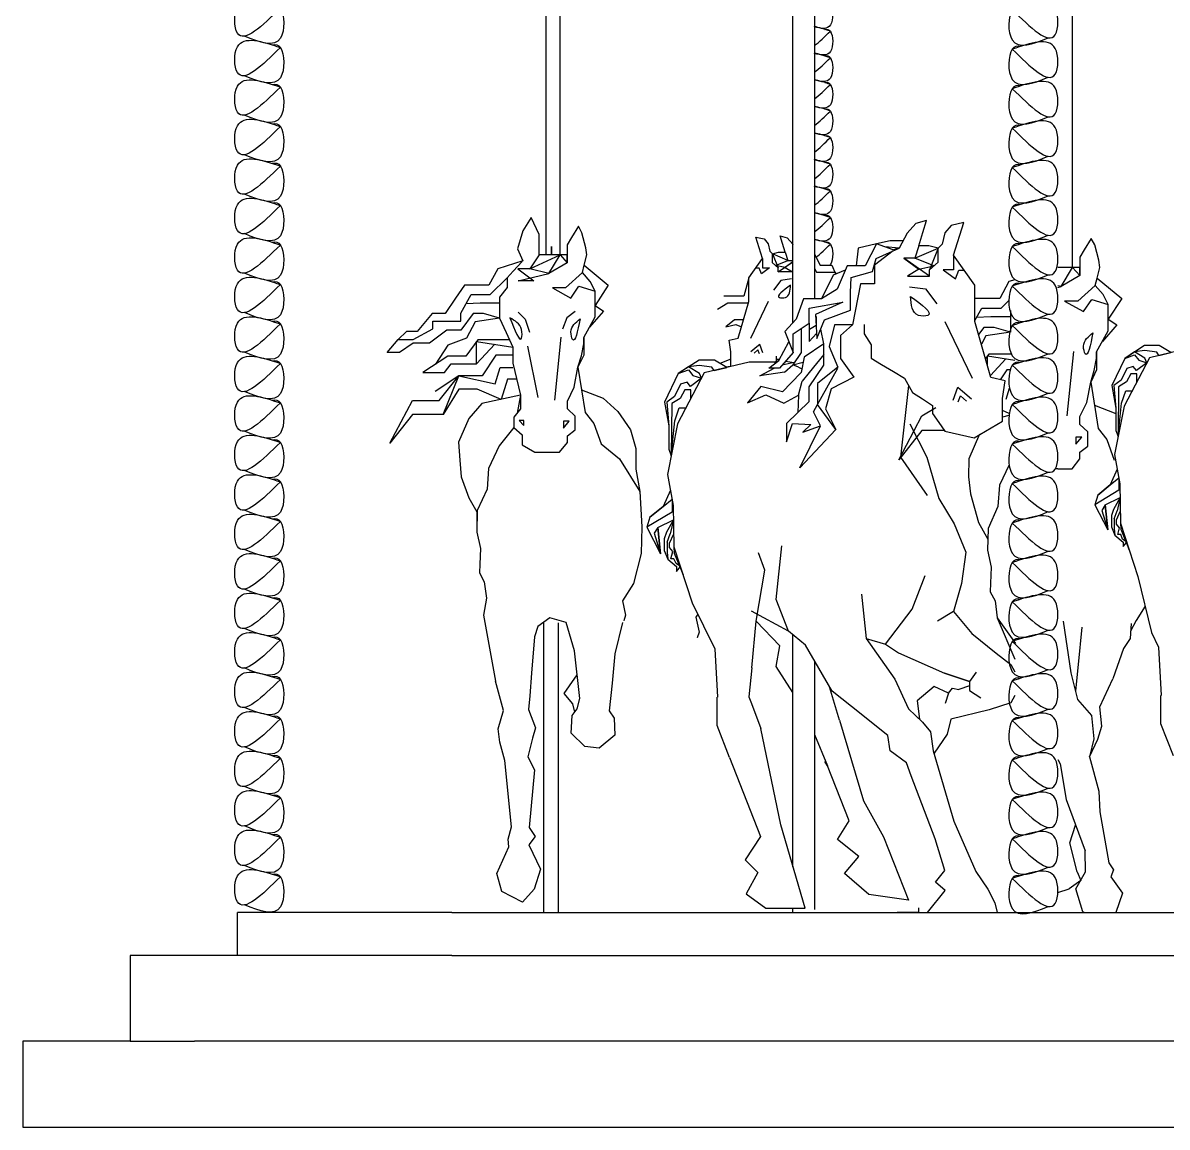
# Model space of a CAD drawing. Header units: centimetres. Extents: x -76 to 1832, y -219 to 581.
# Drawn here: x -75.5 to 191.2, y -27.5 to 229.8 of the extents above; entities that cross this region are included whole.
import ezdxf

# ---------------------------------------------------------------- set-up
doc = ezdxf.new("R2010")
doc.units = ezdxf.units.CM
doc.header["$MEASUREMENT"] = 0
doc.layers.add('Cai', color=7, linetype='Continuous')
doc.layers.add('Stuctura carusel', color=7, linetype='Continuous')
doc.layers.get('0').off()

# ---------------------------------------------------------------- blocks, each defined once
blk = doc.blocks.new('cal fata')
for p, q in [((16.77888263904075, 4.006903561277756), (16.77888263904075, 3.979962392325409)), ((16.59998597682926, 3.659477569889401), (16.55630201987502, 3.593376027932663)), ((16.65434103149909, 3.659477569889401), (16.59998597682926, 3.659477569889401)), ((16.48207509957833, 3.593376027932663), (16.40562817491598, 3.54318936623178)), ((16.41873336200009, 3.514819616562717), (16.48207509957833, 3.593376027932663)), ((16.55630201987502, 3.593376027932663), (16.48207509957833, 3.593376027932663)), ((16.48207509957833, 3.593376027932663), (16.59780177898262, 3.567180205441679)), ((16.59780177898262, 3.567180205441679), (16.61453501876538, 3.619780450184464)), ((16.61453501876538, 3.619780450184464), (16.6543410314991, 3.619780450184464)), ((16.33358545246593, 3.514819616562717), (16.41873336200009, 3.514819616562717))]:
    blk.add_line(p, q)
for points in [[(16.829434170395, 3.400797136094648), (16.85446292933585, 3.420036391617942), (16.85446292933585, 3.441201125497419), (16.85446292933585, 3.441201125497419), (16.85446292933585, 3.464291337733078), (16.829434170395, 3.487381549970901), (16.829434170395, 3.512397240564904), (16.8505958249479, 3.556652186682203), (16.86316391420335, 3.621113009511601), (16.8741028067025, 3.656707185032467), (16.88142524046852, 3.695193460102646), (16.88142524046852, 3.715395454804033), (16.91798369952652, 3.781777873978897), (16.91798369952652, 3.818330906667143), (16.91798369952652, 3.864511331140624), (16.90183495806128, 3.8953034568075), (16.87755813608488, 3.924170104116031), (16.87755813608488, 3.924170104116031), (16.88333193777214, 3.947260316351689), (16.89150925225507, 3.979962392325409), (16.88813896336348, 4.003052604561068), (16.87562458389307, 4.051158507392892), (16.86487902680244, 4.071811737802649), (16.84289742269966, 4.035770208586288), (16.82883379422095, 4.012711169112489), (16.82883379422095, 3.979962392325409), (16.82883379422095, 3.954946701731405), (16.82883379422095, 3.979962392325409), (16.78320795037359, 3.979962392325409), (16.73891528254399, 3.979962392325409), (16.73891528254399, 4.006903561277756), (16.73891528254399, 4.045382072322184), (16.71388652360314, 4.099264410224718), (16.68692421246616, 4.056934942465765), (16.68692421246616, 4.056934942465765), (16.66988030795171, 3.99920164784654), (16.68692421246616, 3.960818921979401)], [(16.77888264952227, 3.979962392325409), (16.77888263904075, 4.006903561277756)], [(16.7788826366095, 3.979962392325409), (16.77888263904075, 4.006903561277756)], [(16.68692421246616, 3.960818921979401), (16.60653857037347, 3.935955895027843), (16.5781439983543, 3.88357977809954), (16.499512875841, 3.88357977809954), (16.47115411034085, 3.842119881209657), (16.43764907539146, 3.793136250582767), (16.39689138352514, 3.793136250582767), (16.34887483739666, 3.735209248224312), (16.3139276718376, 3.735209248224312), (16.28771729766506, 3.709013425733326), (16.33576965031256, 3.709013425733326), (16.39907558137177, 3.743936013037473), (16.39907558137177, 3.767926852247371), (16.4885918865992, 3.767926852247371), (16.4885918865992, 3.794122674738356), (16.52135485431596, 3.853036101252399), (16.58251239404756, 3.853036101252399), (16.63643397001617, 3.907042439937527)], [(16.68502646679769, 3.958797658445931), (16.65613060346889, 3.928021060830557), (16.63643397001617, 3.907042439937527), (16.63643397001617, 3.876064201284205), (16.61183793563929, 3.84527207561733), (16.61183793563929, 3.806793564572903), (16.61183793563929, 3.777926917264371), (16.63303539671985, 3.731746492790891), (16.65434103149909, 3.685330402956241), (16.65434103149909, 3.63362473682256), (16.67922581021792, 3.531636496088198), (16.67922581021792, 3.487381549970901), (16.65806415566071, 3.460440381018551), (16.65806415566071, 3.427738305046996), (16.68502646679769, 3.404648092809175), (16.68502646679769, 3.371930488786116), (16.72545203023934, 3.348840276548295), (16.76974469806461, 3.348840276548295), (16.80440541144983, 3.348840276548295), (16.829434170395, 3.37963240221517), (16.829434170395, 3.400797136094648)], [(16.73891528254399, 3.979962392325409), (16.70916006268501, 3.935955895027843), (16.67057853513329, 3.935955895027843), (16.72226524977344, 3.8966699253182), (16.67202869927931, 3.8966699253182), (16.77028179589759, 3.920676292579603), (16.80602087229727, 3.979962392325409), (16.82883379422095, 3.954946701731405), (16.77028179589759, 3.920676292579603), (16.70916006268501, 3.935955895027843), (16.80602087229727, 3.979962392325409)], [(16.87755813608488, 3.924170104116031), (16.82270254423835, 3.87485301328638), (16.78120278513507, 3.87485301328638), (16.84017612702004, 3.842119881209657), (16.86638650119259, 3.879907393974062), (16.91798369952652, 3.864511331140624)], [(16.88333193777214, 3.947260316351689), (16.9602712021176, 3.88357977809954), (16.91798369952652, 3.818330906667143), (16.94498181718254, 3.800054390323021), (16.89970446999752, 3.748586664391466)], [(16.61183793563929, 3.826032820095117), (16.54974942633513, 3.826032820095117), (16.50497337045757, 3.823579387995377)], [(16.61183793563929, 3.777926917264371), (16.56067041557261, 3.792360240918637), (16.52790744785585, 3.792360240918637), (16.4885918865992, 3.739572630629813), (16.44383373398548, 3.739572630629813), (16.38815459213429, 3.698112733742089), (16.33576965031256, 3.698112733742089), (16.29208569336264, 3.667553528845605), (16.25277013210599, 3.667553528845605), (16.28771729766506, 3.709013425733326)], [(16.61183793563929, 3.777926917264371), (16.53446004140006, 3.765966435774225), (16.50606546938089, 3.713376808138829), (16.44712793401926, 3.691559896107008), (16.4067202738393, 3.630464778389134)], [(16.67209195722742, 3.796672859336835), (16.69409789256835, 3.774665879471697), (16.70756704264089, 3.733119992245394)], [(16.85435232253607, 3.799120364575503), (16.82746144896263, 3.778347420962351), (16.81399229889008, 3.742580936862981)], [(16.64368821410948, 3.708538447873566), (16.54319683279091, 3.708538447873566), (16.50388127153426, 3.656652836854367), (16.44712793401926, 3.656652836854367), (16.36631261365933, 3.604276719923902), (16.43620694478179, 3.604276719923902), (16.45690745555574, 3.63186646516916), (16.53882843709765, 3.63186646516916), (16.53882843709765, 3.70277337998508), (16.65434103149909, 3.685330402956241)], [(16.80863058105833, 3.716855091623753), (16.78850731564373, 3.515005953178599)], [(16.88142524046852, 3.715395454804033), (16.88142524046852, 3.658826764032446), (16.86316391420335, 3.621113009511601)], [(16.53882843709765, 3.63186646516916), (16.59658473429837, 3.694051891470661)], [(16.70196295174641, 3.68801950041823), (16.73429624119591, 3.523748246043262)], [(16.4318385490842, 3.468996337269494), (16.48207509957833, 3.593376027932663)], [(16.86316391420335, 3.621113009511601), (16.88608008833994, 3.475642343211436), (16.91354369078656, 3.440331554626188), (16.93710438232187, 3.375610636936266), (16.99593449811776, 3.327745226209577), (17.06120978789214, 3.222643803887308), (17.06711786403764, 3.1097238150587), (17.06514850532247, 3.024738790463541), (17.04133716813235, 2.928868601928647), (17.00581709821695, 2.873324762539003), (17.0155206657037, 2.827113281963595), (17.00968420260275, 2.809325899234811), (17.00968420260275, 2.809325899234811)], [(16.6667834208585, 3.582630616455379), (16.63708153371593, 3.582630616455379), (16.61754907591501, 3.517971810971471), (16.54101263494428, 3.550301213713426), (16.48207509957833, 3.550301213713426), (16.4318385490842, 3.468996337269494), (16.36412841580838, 3.468996337269494), (16.33358545246593, 3.468996337269494), (16.26150692349684, 3.377349778678729), (16.33358545246593, 3.514819616562717)], [(16.67922581021792, 3.531636496088198), (16.5558723416121, 3.504307125854745), (16.514121936854, 3.457195018304018), (16.48046380608804, 3.380486445034898), (16.48542926582316, 3.323749087737549), (16.48945525164206, 3.270128584667636), (16.51360836684495, 3.202845538518531), (16.53937865917496, 3.158139228874054), (16.53904327622911, 3.093528057584717)], [(16.67922581021792, 3.531636496088198), (16.66864498293931, 3.473910965494726)], [(16.87462200127164, 3.548377676361519), (16.94376439543182, 3.521807239633415), (16.99088577850675, 3.478732425413097), (17.03127553542505, 3.420859378334663), (17.04878492472577, 3.360299978385016), (17.04878492472577, 3.294352344645765), (17.06120978789214, 3.222643803887308)], [(16.69036163858686, 3.434197974375217), (16.69036163858686, 3.450719820924293), (16.67517967322185, 3.450719820924293), (16.69036163858686, 3.434197974375217)], [(16.81691979092241, 3.42593705110068), (16.83501998783899, 3.447971355851388), (16.83501998783899, 3.447971355851388), (16.81691979092241, 3.44797135585139), (16.81691979092241, 3.42593705110068)], [(16.65806415566071, 3.427738305046996), (16.61130083781064, 3.36972550550503), (16.57678335051449, 3.297162921926845)], [(16.57678335051449, 3.297162921926845), (16.57205688959636, 3.230485469777733), (16.54104844146763, 3.161835955117927), (16.53904327622911, 3.093528057584717), (16.55096684808585, 3.040235785630671), (16.54896168284733, 2.990359684953375), (16.54799490675142, 2.962774101874436), (16.56289041994258, 2.934334475975767), (16.57008753088119, 2.881383821148316)], [(16.57008753088119, 2.881383821148316), (16.56033275998522, 2.827937539387078), (16.59952714355399, 2.616484106789909)], [(17.00539383950252, 2.803920545569855), (16.9814454907107, 2.703700232441264), (16.97214239429382, 2.609523993964589), (16.96342460052117, 2.521272836658099), (16.97871091417695, 2.498315604517162), (16.98150872841551, 2.44354111307588), (16.93062550943728, 2.402414448568761), (16.88483699427869, 2.406937616813709), (16.84161133126567, 2.450015703148753), (16.84460789340359, 2.506608671576728), (16.86053343984637, 2.527333072228566), (16.86894313633214, 2.560315397340503), (16.85239536716477, 2.713757773769977), (16.82506385787472, 2.80395496144984), (16.82506385787472, 2.80395496144984), (16.77360671564342, 2.818752383740306), (16.7345916646993, 2.791361865125709), (16.72401060369768, 2.758537199105532)], [(16.72401060369768, 2.758537199105532), (16.71457580588387, 2.641779134709171), (16.70875319393383, 2.56972280510525), (16.70521888551164, 2.525984823804766), (16.72765335440571, 2.46729959132448), (16.71784197872702, 2.433495269060368), (16.70237852910002, 2.374191052440871), (16.72361630075305, 2.33305159020397), (16.70699109242685, 2.14768900304543), (16.72562848606955, 2.119396103865517), (16.70601208943203, 2.09247797622772), (16.74279508218903, 2.014865173746248), (16.72301892998061, 1.9508932050847), (16.6852278045876, 1.909439983835228), (16.61944692629386, 1.943714405602957), (16.60375745093638, 2.000744345938221), (16.64235330207638, 2.086012713790363), (16.63984764670033, 2.11068409941717), (16.65030741427478, 2.14979853735572), (16.62867750506167, 2.362772690293903), (16.61274262677694, 2.421510187357169), (16.60753532759821, 2.464277723515147), (16.62430613922602, 2.522403651324716), (16.59952714355399, 2.616484106789909)], [(16.85257066662498, 2.516970871902646), (16.84657843410411, 2.543824234784535), (16.81914373431874, 2.576859802622982), (16.83568572110418, 2.60083165438234), (16.86066925174846, 2.63703658555524)]]:
    blk.add_lwpolyline(points)
for points in [[(16.6451894720518, 3.778843072290115), (16.68232083546182, 3.741746557807893), (16.68232083546182, 3.713376808138829), (16.6451894720518, 3.778843072290115)], [(16.87003137580819, 3.775147684164727), (16.84067741832967, 3.733687787277003), (16.84600519948228, 3.709681420013442), (16.87003137580819, 3.775147684164727)]]:
    blk.add_spline(points, degree=3)
blk = doc.blocks.new('*U70')
at = {"layer": 'Stuctura carusel'}
blk.add_spline([(4.890155846520997, 3.171837450163764), (-5.109844153479003, 3.36220427275515), (-5.109844153479003, -2.654838370779146), (4.890155846521004, 3.171837450163764)], degree=3, dxfattribs=at)
blk.add_open_spline([(2.99149673945282, 3.802644379595876), (3.776825215383369, 3.992881219642186), (5.864492264320589, 3.461800811941998), (6.165551951409327, -6.90718661704949), (0.1429644986048295, -4.91589119629586), (-3.448458855775542, -3.380337410879918)], degree=3, knots=[8.39293314255888, 8.39293314255888, 8.39293314255888, 8.39293314255888, 11.57368355893525, 18.60910482001529, 27.34459647692257, 27.34459647692257, 27.34459647692257, 27.34459647692257], dxfattribs=at)
blk = doc.blocks.new('*U71')
at = {"layer": 'Stuctura carusel', "color": 0, "linetype": 'ByBlock', "lineweight": -2, "transparency": 16777216}
blk.add_blockref('*U70', (0, 0), dxfattribs=at)
blk = doc.blocks.new('*U68')
at = {"layer": 'Stuctura carusel'}
blk.add_blockref('*U71', (-0.01062192069290546, 0.3658363004411171), dxfattribs=at)
blk = doc.blocks.new('*U69')
at = {"layer": 'Stuctura carusel', "color": 0, "linetype": 'ByBlock', "lineweight": -2, "transparency": 16777216}
for p in [(0, 0), (-5.633375276077824e-16, -9.2), (-1.126675055215565e-15, -18.4), (-1.690012582823347e-15, -27.6), (-2.25335011043113e-15, -36.8), (-2.816687638038912e-15, -46), (-3.380025165646695e-15, -55.2), (-3.943362693254477e-15, -64.39999999999999), (-4.506700220862259e-15, -73.6), (-5.070037748470042e-15, -82.8), (-5.633375276077825e-15, -92), (-6.196712803685606e-15, -101.2), (-6.760050331293389e-15, -110.4), (-7.323387858901172e-15, -119.6), (-7.886725386508954e-15, -128.8), (-8.450062914116738e-15, -138), (-9.013400441724519e-15, -147.2), (-9.576737969332301e-15, -156.4), (-1.014007549694008e-14, -165.6), (-1.070341302454787e-14, -174.8), (-1.126675055215565e-14, -184), (-1.183008807976343e-14, -193.2), (-1.239342560737121e-14, -202.4), (-1.2956763134979e-14, -211.6), (-1.352010066258678e-14, -220.8)]:
    blk.add_blockref('*U68', p, dxfattribs=at)
blk = doc.blocks.new('*U82')
at = {"layer": 'Stuctura carusel'}
blk.add_spline([(4.890155846520997, 3.171837450163764), (-5.109844153479003, 3.36220427275515), (-5.109844153479003, -2.654838370779146), (4.890155846521004, 3.171837450163764)], degree=3, dxfattribs=at)
blk.add_open_spline([(2.99149673945282, 3.802644379595876), (3.776825215383369, 3.992881219642186), (5.864492264320589, 3.461800811941998), (6.165551951409327, -6.90718661704949), (0.1429644986048295, -4.91589119629586), (-3.448458855775542, -3.380337410879918)], degree=3, knots=[8.39293314255888, 8.39293314255888, 8.39293314255888, 8.39293314255888, 11.57368355893525, 18.60910482001529, 27.34459647692257, 27.34459647692257, 27.34459647692257, 27.34459647692257], dxfattribs=at)
blk = doc.blocks.new('*U83')
at = {"layer": 'Stuctura carusel', "color": 0, "linetype": 'ByBlock', "lineweight": -2, "transparency": 16777216}
blk.add_blockref('*U82', (0, 0), dxfattribs=at)
blk = doc.blocks.new('*U81')
at = {"layer": 'Stuctura carusel'}
blk.add_blockref('*U83', (-0.01062192069290546, 0.3658363004411171), dxfattribs=at)
blk = doc.blocks.new('*U80')
at = {"layer": 'Stuctura carusel', "color": 0, "linetype": 'ByBlock', "lineweight": -2, "transparency": 16777216}
for p in [(0, 0), (-5.633375276077824e-16, -9.2), (-1.126675055215565e-15, -18.4), (-1.690012582823347e-15, -27.6), (-2.25335011043113e-15, -36.8), (-2.816687638038912e-15, -46), (-3.380025165646695e-15, -55.2), (-3.943362693254477e-15, -64.39999999999999), (-4.506700220862259e-15, -73.6), (-5.070037748470042e-15, -82.8), (-5.633375276077825e-15, -92), (-6.196712803685606e-15, -101.2), (-6.760050331293389e-15, -110.4), (-7.323387858901172e-15, -119.6), (-7.886725386508954e-15, -128.8), (-8.450062914116738e-15, -138), (-9.013400441724519e-15, -147.2), (-9.576737969332301e-15, -156.4), (-1.014007549694008e-14, -165.6), (-1.070341302454787e-14, -174.8), (-1.126675055215565e-14, -184), (-1.183008807976343e-14, -193.2), (-1.239342560737121e-14, -202.4), (-1.2956763134979e-14, -211.6), (-1.352010066258678e-14, -220.8), (-1.408343819019456e-14, -230), (-1.464677571780234e-14, -239.2)]:
    blk.add_blockref('*U81', p, dxfattribs=at)

msp = doc.modelspace()

# ---------------------------------------------------------------- linework, layer by layer
at = {"layer": 'Cai'}
for p, q in [((108.9732125355192, 272.2977321117958), (108.9732125355192, 166.9411242356564)), ((169.1179954375266, 172.7599037590764), (169.1179954375266, 270.6816401982629)), ((49.70218052228029, 193.3440552625363), (49.70218052228216, 266.0989816960261)), ((103.9732125355192, 159.9414027073942), (103.9732125355192, 264.3771674955377)), ((46.4281623633899, 191.6612856303292), (46.4281623633899, 257.7784020976589)), ((49.70218052227983, 175.7114139456857), (49.70218052228029, 193.3440552625363)), ((46.4281623633899, 175.7114139456857), (46.4281623633899, 191.6612856303292)), ((96.88865313708288, 174.8991720483231), (95.35106534918464, 179.8653759528582)), ((95.35106534918464, 179.8653759528582), (97.24587691611134, 179.4355359309219)), ((97.24587691611134, 179.4355359309219), (98.21127829655785, 178.3044899290959)), ((101.5402485739139, 178.3694546006904), (100.9849362988741, 180.1779093807459)), ((100.9849362988741, 180.1779093807459), (102.6174082425668, 179.7069018888754)), ((102.6174082425668, 179.7069018888754), (103.9228401581404, 178.2395252572809)), ((98.21127829655785, 178.3044899290959), (98.6036212222466, 176.5762234256981)), ((98.6036212222466, 176.5762234256981), (99.2242363952962, 175.9894790100569)), ((99.2242363952962, 175.9894790100569), (100.6271595835885, 176.3483314821844)), ((100.6271595835885, 176.3483314821844), (102.1608637474041, 176.3483314821844)), ((102.1608637474041, 176.3483314821844), (101.5402485739139, 178.3694546006904)), ((103.9228401581404, 178.2395252572809), (103.9732125355192, 178.1466955121526)), ((123.3883513870389, 174.8555255464982), (128.6813130633584, 177.2602413979039)), ((93.65483281136216, 170.3653945772012), (96.88865313708288, 174.8991720483231)), ((122.5053726994929, 171.8309425526985), (123.3883513870389, 174.8555255464982)), ((113.3145430867353, 171.0372949001904), (110.5873471839766, 165.5031804573903)), ((116.1597995007189, 172.1799515039663), (113.3145430867353, 171.0372949001904)), ((113.7378002259899, 171.6624444658609), (113.9997307332709, 171.3124666510708)), ((117.5216962461277, 170.4707817168921), (122.5053726994929, 171.8309425526985)), ((93.65483281136216, 170.3653945772012), (92.51823067317378, 166.0772612163072)), ((93.65483281136216, 164.8444286706897), (93.65483281136216, 170.3653945772012)), ((117.4008514212931, 166.9523437469399), (117.5216962461277, 170.4707817168921)), ((92.51823067317378, 166.0772612163072), (87.86873284996614, 166.0772612163072)), ((92.51823067317378, 166.0772612163072), (87.86873284996614, 166.0772612163072)), ((103.9732125355192, 159.9414027073941), (103.9732125355192, 165.5031804573903)), ((106.3889008603087, 165.5031804573903), (104.6844034211883, 160.7140397717621)), ((110.5873471839766, 165.5031804573903), (106.3889008603087, 165.5031804573903)), ((108.9732125355192, 166.9411242356564), (108.9732125355192, 165.5031804573903)), ((114.2366616952061, 167.7396266787661), (110.5873471839766, 165.5031804573903)), ((117.336762507603, 166.8536997041063), (117.4008514212931, 166.7865642505662)), ((117.4008514212931, 162.8693378088257), (117.4008514212931, 166.9523437469399)), ((86.35045835784763, 163.0424422710875), (88.8177996137099, 164.5598517436974)), ((88.8177996137099, 164.5598517436974), (93.57295292943115, 164.5598517436974)), ((91.21330720671858, 156.3588051285318), (93.65483281136216, 164.8444286706897)), ((98.18811457666766, 164.8678351467773), (94.06375472824584, 156.26411105361)), ((98.18811457666766, 164.8678351467773), (94.06375472824584, 156.26411105361)), ((107.7524988112732, 163.3225728652988), (115.5842159922317, 164.6842232494385)), ((107.7524988112732, 159.807569658816), (107.7524988112732, 163.3225728652988)), ((115.5842159922317, 164.6842232494385), (109.2282347521773, 161.8481000203052)), ((111.3284911021062, 160.6281747027222), (117.4008514212931, 162.8693378088257)), ((90.3360741058284, 160.6016168996107), (88.34326623183802, 158.9643859517036)), ((92.4340700090404, 160.6016168996107), (90.3360741058284, 160.6016168996107)), ((104.6844034211883, 160.7140397717621), (102.0738310267045, 157.877916542629)), ((109.2282347521773, 161.8481000203052), (109.5228746314021, 156.212837153739)), ((109.3659243869889, 161.3456170678883), (109.3659243869889, 159.2807298329224)), ((109.5228746314021, 156.212837153739), (111.3284911021062, 160.6281747027222)), ((139.3978394257754, 160.2199552036653), (145.7358785875056, 146.9983299713077)), ((88.34326623183802, 158.9643859517036), (90.62067797013219, 159.5381518181038)), ((88.34326623183802, 158.9643859517036), (90.62067797013219, 159.5381518181038)), ((90.62067797013219, 159.5381518181038), (91.9629978173304, 158.9643859517036)), ((90.62067797013219, 159.5381518181038), (91.9629978173304, 158.9643859517036)), ((102.0738310267045, 157.877916542629), (104.0070899648717, 153.0012629515911)), ((104.0070899648717, 157.3118590257177), (107.7524988112732, 159.807569658816)), ((109.3659243869889, 159.2807298329224), (107.8005592705912, 158.3429542904235)), ((89.06255462383535, 155.8607426457187), (91.21330720671858, 156.3588051285318)), ((89.46559781102962, 153.1662555493715), (89.06255462383535, 155.8607426457187)), ((89.06255462383535, 155.8607426457187), (89.06255462383535, 155.8607426457187)), ((89.06255462383535, 155.8607426457187), (89.06255462383535, 155.8607426457187)), ((104.0070899648717, 153.0012629515911), (104.0070899648717, 157.3118590257177)), ((89.49175400587, 149.7685001027267), (89.46559781102962, 153.1662555493715)), ((89.46559781102962, 153.1662555493715), (89.46559781102962, 153.1662555493715)), ((100.0636543221789, 152.120633691091), (100.0636543221789, 150.9329901224306)), ((197.0021512019718, 154.1456542931467), (187.0738279712679, 151.7650689555684)), ((93.73716911443444, 150.7220032654018), (83.30837199707594, 148.221415711062)), ((89.47867590844982, 151.4673778260491), (86.95550744633562, 150.4319822254105)), ((89.47867590844982, 151.4673778260491), (86.95550744633562, 150.4319822254105)), ((88.25731177533068, 149.634357883485), (89.49175400587, 149.7685001027267)), ((88.25731177533068, 149.634357883485), (89.49175400587, 149.7685001027267)), ((89.49175400587, 149.7685001027267), (89.5685324919554, 149.7224593353175)), ((89.56853249195541, 149.7224593353175), (89.49175400587, 149.7685001027267)), ((100.1189006008233, 150.7220032654018), (93.73716911443444, 150.7220032654018)), ((100.0636543221789, 150.9329901224306), (99.67387478348623, 150.36410051889)), ((100.7806640743782, 151.3776323755245), (100.0636543221789, 151.3776323755245)), ((100.0636543221789, 151.3776323755245), (100.7149399515106, 151.2594940410961)), ((104.2105583035867, 150.6254150574472), (101.4331959878987, 150.0366746329713)), ((102.2526878346111, 150.9805580942569), (104.2105583035867, 150.6254150574472)), ((105.2384441408258, 149.5343034099487), (106.0447090395696, 149.1558743936016)), ((187.0738279712679, 151.7650689555684), (181.1182255291311, 140.4535170787782)), ((83.30837199707594, 148.221415711062), (77.05255536646814, 136.3396631870604)), ((153.8164080044044, 148.9584670152967), (152.2852545338278, 146.6415613951499)), ((154.5858883099603, 148.9584670152967), (153.8164080044044, 148.9584670152967)), ((153.6541942481107, 142.1038214042438), (154.4597967521321, 144.6361994390465)), ((173.3618360254726, 146.1092473546139), (175.0637508461987, 135.3055817217111)), ((134.0316482115763, 138.215159112542), (137.2464877897748, 140.1586560359407)), ((181.1182255291311, 140.4535170787782), (178.92661949006, 129.202309570494)), ((77.05255536646814, 136.3396631870604), (74.75047331176961, 124.5212969128513)), ((175.0637508461987, 135.3055817217111), (177.1033893895186, 132.6831564396134)), ((177.1033893895186, 132.6831564396134), (178.8531705646609, 127.8765299769713)), ((178.92661949006, 129.202309570494), (180.1754870584911, 122.3954648029514)), ((74.75047331176961, 124.5212969128513), (76.06229467323965, 117.3713279361642)), ((180.1754870584911, 122.3954648029514), (180.3355090862376, 113.2291552265339)), ((76.06229467323965, 117.3713279361642), (76.23038320368892, 107.7429565922771)), ((180.3355090862376, 113.2291552265339), (184.3604109706969, 100.7755861758238)), ((76.23038320368892, 107.7429565922771), (80.45817516764191, 94.66161929100724)), ((184.3604109706969, 100.7755861758238), (187.5449497511727, 87.72754558337124)), ((80.45817516764191, 94.66161929100724), (85.74200159787415, 83.96994360702482)), ((186.0509687710546, 93.84884785560223), (183.9562557854804, 90.57327993258701)), ((102.9101260180212, 88.08025918093242), (94.29243752265643, 92.7083075858624)), ((45.83884310408166, 90.04082884548605), (45.83884310408166, 22.50414446444483)), ((49.24544925348346, 90.00188382969122), (49.24544925348346, 22.50414446444483)), ((94.354711760383, 79.4806124654803), (95.4261982144319, 90.38561735446143)), ((171.2540845690386, 88.95561278389829), (170.4260817022127, 80.29557430989462)), ((182.7887150388892, 89.84382571220686), (182.5427627696335, 86.34562862950276)), ((103.9732125355192, 33.11474374189269), (103.9732125355192, 87.18841139394888)), ((182.5427627696335, 86.34562862950276), (180.9859912935362, 84.04164876026158)), ((187.5449497511727, 87.72754558337124), (189.1755327929453, 84.36146934989748)), ((85.74200159787415, 83.96994360702482), (86.37416063783326, 72.69604676373041)), ((180.9859912935362, 84.04164876026158), (178.5096335444483, 76.95033887383534)), ((189.1755327929453, 84.36146934989748), (189.8076918329045, 73.08757250660307)), ((108.9732125355192, 81.15706973756716), (108.9732125355192, 23.22874252917478)), ((170.4260817022127, 80.29557430989462), (169.9150861851709, 74.95109904909265)), ((94.354711760383, 79.4806124654803), (93.69534456668416, 72.7699326955694)), ((114.8191527893797, 67.33055054291293), (112.5133326608361, 75.11344732369773)), ((169.9150861851709, 74.95109904909265), (169.8242355892404, 74.00089744029788)), ((175.474721401541, 70.39328000142291), (178.5096335444483, 76.95033887383534)), ((86.28393573898171, 66.07383937149677), (86.28393573898171, 72.69604676373041)), ((93.69534456668416, 72.7699326955694), (94.29243752265643, 71.20120346695336)), ((189.7174669340529, 66.46536511436943), (189.7174669340529, 73.08757250660307)), ((94.29243752265643, 71.20120346695336), (96.50557350960776, 65.3866798238478)), ((175.945359481062, 65.92507106788327), (175.474721401541, 70.39328000142291)), ((89.19512467924517, 58.6021141220979), (86.28393573898171, 66.07383937149677)), ((101.1732595604138, 42.90674633423203), (96.50557350960776, 65.3866798238478)), ((175.0086137419443, 62.86559209216261), (175.945359481062, 65.92507106788327)), ((192.6286558743164, 58.99363986497056), (189.7174669340529, 66.46536511436943)), ((108.9732125355192, 63.95114670596908), (112.0335237904918, 56.65083046208809)), ((173.0798515733951, 58.77784551201296), (175.0086137419443, 62.86559209216261)), ((89.19512467924517, 58.6021141220979), (96.3681200337038, 40.19223018688382)), ((103.6713375328829, 34.13725867535757), (101.1732595604138, 42.90674633423203)), ((168.4819384705401, 38.71886220265259), (169.8231315334881, 42.85522867538208)), ((96.3681200337038, 40.19223018688382), (92.8163362924198, 34.76319789184936)), ((170.1955727759108, 31.9822601626048), (168.4819384705401, 38.71886220265259)), ((92.8163362924198, 34.76319789184936), (95.74326919007274, 31.84109177643859)), ((106.8151876432377, 23.48836870984147), (103.6713375328829, 34.13725867535757)), ((95.74326919007274, 31.84109177643859), (93.02461990673771, 26.82882407401959)), ((171.0224504250652, 29.99922025574367), (168.3069531193488, 28.01618034888253)), ((170.1955727759108, 31.9822601626048), (171.0224504250652, 29.99922025574367)), ((93.02461990673771, 26.82882407401959), (97.62147581913007, 23.48836870984147)), ((165.6792073223228, 27.19068467212671), (168.3069531193488, 28.01618034888253)), ((97.62147581913007, 23.48836870984147), (106.8151876432377, 23.48836870984147)), ((103.9732125355192, 22.50414446444483), (103.9732125355192, 23.48836870984147)), ((133.2283086404481, 22.50414446444483), (128.2283086404481, 22.50414446444483)), ((133.2283086404481, 23.62026827204744), (133.2283086404481, 22.50414446444483))]:
    msp.add_line(p, q, dxfattribs=at)
for points in [[(120.5984471827317, 159.5311073304389), (120.5984471827317, 157.3601282749535), (122.2205321771612, 154.8072470645598), (122.2205321771612, 151.6340670703897), (124.6260801348478, 150.1929566116248), (127.3694917018879, 148.5494395537648), (129.9273606517793, 147.0170769650001), (131.8590241712877, 143.6398860705415), (134.1441903198859, 142.1632748868936), (136.5156359340067, 140.6309122981293), (136.5156359340067, 138.8058214416109), (137.977339645543, 136.6724409985566), (139.3768593710788, 134.6298190988085), (146.23194815546, 133.1006258226858), (152.7618221741122, 137.0163114037922), (152.8020172573042, 142.2377537304257), (152.8020172573042, 142.2377537304257), (153.4213869530117, 146.3784604982793), (153.4213869530117, 146.3784604982793), (153.4213869530117, 146.3784604982793), (150.1162548601555, 147.1438494645855), (146.3642823200971, 160.1839857035409), (146.3642823200971, 168.668235238517), (141.3947644749796, 175.6354399002384), (143.7576261001668, 183.2671684566411), (140.8458069678288, 182.6066191853757), (139.3622429770678, 180.8685036676341), (138.7593167244531, 178.2126198012851), (137.8055970162522, 177.3109503978059), (135.6496789016633, 177.8624107711041), (133.2927853690849, 177.8624107711041), (134.2465050779626, 180.9683370109477), (135.0998716792155, 183.7474488342273), (132.5911984572344, 183.0236361605866), (130.5850983815965, 180.7686703239822), (128.6813130633584, 177.2602413979039), (127.3256425201935, 176.8846778679412)], [(129.6332057224777, 179.0144558609431), (126.5916810340505, 179.0144558609431), (123.415933173191, 178.2968366638884), (119.1394492971635, 177.3304857255303), (118.7045798668773, 173.2019367550179)], [(170.8568301486389, 129.7470549583383), (172.7156402419775, 131.1758961741388), (172.7156402419775, 132.7477368335569), (172.7156402419775, 132.7477368335569), (172.7156402419775, 134.4625769365925), (170.8568301486389, 136.1774170397887), (170.8568301486389, 138.0352565866023), (172.4284421158015, 141.3219373492165), (173.3618360254726, 146.1092473546139), (174.1742344282631, 148.7527189258021), (174.7180493982438, 151.6109779679117), (174.7180493982438, 153.111318905521), (177.4331353861083, 158.0413400493619), (177.4331353861083, 160.7560230371851), (177.4331353861083, 164.1857032434169), (176.2338172856286, 166.472541121404), (174.4308512723887, 168.6163795556132), (174.4308512723887, 168.6163795556132), (174.8596540299914, 170.3312196586486), (175.4669584006637, 172.7599037590764), (175.2166572561304, 174.4747438621121), (174.2872522094611, 178.0474235121217), (173.489212241686, 179.5812763586187), (171.8567051057715, 176.9045811838772), (170.8122420292375, 175.1920561874165), (170.8122420292375, 172.7599037590764), (170.8122420292375, 170.9020642122628), (170.8122420292375, 172.7599037590764), (167.4237488458156, 172.7599037590764), (165.6792073223228, 172.7599037590764)], [(102.1608637474041, 176.3483314821844), (102.7413802000676, 174.4577956505304), (103.9732125355192, 174.4577956505304)], [(127.3348167406127, 176.6484967359968), (122.9468620432658, 173.3432340495983), (122.9468620432658, 168.9948193235652), (119.6705243267897, 168.9948193235652), (117.8538888985595, 159.4671570623656), (113.6554425740605, 159.4671570623656), (112.4039826122066, 154.3629133361463), (114.449379539484, 149.5971369908258), (109.6812722294437, 145.741721187893), (109.6812722294437, 140.8631223821345)], [(127.3256425201935, 176.8846778679412), (123.415933173191, 178.2968366638884), (120.8067307970493, 173.2019367550179), (116.6024289367049, 173.2019367550179), (114.2366616952061, 167.7396266787661)], [(128.6813130633584, 177.2602413979039), (125.3707878466919, 177.5907572659148)], [(133.2927853690849, 177.8624107711041), (132.4006866807472, 174.9571623015113), (129.7808854532379, 174.9571623015113), (133.2975328014229, 172.3853287804554), (130.6869604077701, 170.7980334754396), (135.7959672051356, 170.7980334754396), (135.7959672051356, 172.272506320433), (137.8055970162525, 174.0114944148121), (137.8055970162522, 177.3109503978059)], [(133.2975328014229, 172.3853287804554), (136.8007821106939, 173.1420003676225), (132.4006866807472, 174.9571623015113), (137.8055970162522, 177.3109503978059), (135.7959672051356, 172.272506320433)], [(96.88865313708288, 174.8991720483231), (96.88865313708288, 172.7108062343017), (98.46540699393807, 172.7108062343017), (96.61776383474216, 171.3082865498036), (96.10112427812055, 172.6322833127623), (95.27174297422255, 172.6322833127623)], [(102.1577744450475, 172.7842233294385), (99.8781008075901, 173.2766131416373), (102.7413802000676, 174.4577956505304), (99.2242363952962, 175.9894790100569), (100.5319652198841, 172.7108062343017)], [(103.9732125355192, 174.1119096380718), (102.1577744450475, 172.7842233294385), (103.8565553593076, 171.7513207460771), (100.5319652198841, 171.7513207460771), (100.5319652198841, 172.7108062343017), (99.22423639529603, 173.842420048973), (99.2242363952962, 175.9894790100569)], [(100.5319652198841, 171.7513207460771), (103.9732125355192, 174.1307715163988)], [(108.9732125355192, 175.8789121121348), (110.2859290598827, 173.315615619111), (113.0217994672718, 173.315615619111), (113.905728602145, 171.2747153414271)], [(135.7959672051356, 170.7980334754396), (129.7808854532379, 174.9571623015113)], [(141.3947644749796, 175.6354399002384), (141.3947644749796, 172.272506320433), (138.9717150659951, 172.272506320433), (141.8110489578642, 170.1172082833695), (142.6049859232869, 172.151837569378), (143.8795233975384, 172.151837569378)], [(165.6792073223228, 168.1652128852596), (166.4637625170958, 168.3569047585014), (169.1179954375266, 172.7599037590764), (170.8122420292375, 170.9020642122628), (166.4637625170958, 168.3569047585014), (165.6792073223228, 168.5530328923869)], [(103.587565294402, 170.1364714484834), (101.1526613204949, 169.7889620142605), (99.41446326846437, 167.5306662847441)], [(131.1003262701449, 168.3164415521844), (134.842123132895, 167.7824123975707), (137.5132691360325, 164.3120152211652)], [(155.6792073223228, 169.9173159053805), (154.3030492736069, 169.491674537543), (152.1942704408245, 165.6018590246641), (146.35457521168, 165.6018590246641)], [(174.4308512723887, 168.6163795556132), (170.3568926697516, 164.9537486427138), (167.2748312988857, 164.9537486427138), (171.654602720744, 162.522758099611), (173.6011677972324, 165.3291221824104), (177.4331353861083, 164.1857032434169)], [(174.8596540299914, 170.3312196586486), (180.5737000790743, 165.6018590246641), (177.4331353861083, 160.7560230371851), (179.4382037843757, 159.3986815432735), (176.0755923921761, 155.5763294774415)], [(146.3642823200971, 160.4340466055273), (147.9767127752599, 163.3334726877578), (152.5186979534122, 163.3334726877578), (154.2714021236289, 165.0889320438914)], [(154.696617075657, 162.7568620276163), (154.696617075657, 159.8991795961756), (154.696617075657, 157.7553411619664)], [(154.696617075657, 161.328020811896), (150.0854916080423, 161.328020811896), (146.7601096024145, 161.1458118433612)], [(105.8797943880725, 158.559714342267), (105.8797943880725, 153.0012629515911), (103.9732125355192, 150.1281533376753), (106.3621935133629, 150.7220032654018)], [(117.8538888985595, 159.4671570623656), (115.0459536433418, 156.915035199256), (115.0459536433418, 151.5832013368168), (118.1409621509129, 147.2161940328863), (112.8615056094691, 144.4870576196142), (111.5251131870707, 139.8798133565371), (113.9559723864038, 135.0255326630673), (105.5815073365584, 126.1086678602595), (110.363071204926, 135.873646331074)], [(107.7524988112732, 159.807569658816), (107.7524988112732, 155.5533848149084), (109.4615154379469, 157.3863890344676)], [(107.7689073514387, 144.9455350889596), (111.1570081703485, 150.0523172620196), (111.1570081703485, 155.0417933134956), (110.4256828667542, 158.4205059282306)], [(154.696617075657, 157.7553411619664), (150.8965603898322, 158.827260379071), (148.4633540441413, 158.827260379071), (147.2308028627518, 157.1723576040734)], [(154.696617075657, 157.7553411619664), (148.9499953133437, 156.8670724400687), (147.885764919841, 154.8960097991248)], [(96.92724690399547, 152.9205756600431), (96.23708003049865, 154.8847257927808), (95.54691315700194, 154.300817136726), (94.16657941000841, 153.1329998246161)], [(104.0070899648717, 153.0012629515911), (100.7999434673602, 149.3072999804331), (98.3598208177857, 149.3072999804331), (100.6564068407681, 151.154281466012), (103.0404604957882, 155.43958974711)], [(111.1570081703485, 155.0417933134956), (106.6042057993661, 151.9158330735541), (105.8806542602113, 148.3466035544957), (103.531624889285, 145.8934479452345)], [(96.19011777135057, 152.6898479571633), (95.81441969728434, 153.6127587689026), (94.92510906566463, 152.7929664835075)], [(111.1570081703485, 152.5470552877577), (107.7689073514387, 148.3466035544957), (106.1064975658999, 146.285604653257)], [(154.8663389880342, 152.6020697764463), (149.5988503388399, 152.6020697764463), (148.8356056415496, 151.5947989602534)], [(149.2744228262524, 150.0696716275173), (149.2744228262524, 152.1739156516164), (155.6792073223228, 151.2067612956908)], [(169.3118106002041, 153.2197217096519), (167.8173166481868, 138.228997768433)], [(174.7180493982438, 153.111318905521), (174.7180493982438, 148.91013363614), (173.3618360254726, 146.1092473546139)], [(189.2694297618053, 152.2915241593585), (192.0379895866199, 152.9553616243575), (189.3223945843042, 154.6192251009294), (185.897645062413, 154.6192251009294), (181.2814926510031, 151.6155004972373), (178.2752287304388, 145.2580488541204), (179.1847943763911, 140.0172716479896), (179.1847943763911, 134.8279133246362), (179.7404223224889, 133.3801884297653)], [(183.5895688567081, 153.1173627990835), (183.5895688567081, 153.1173627990835), (181.2814926510031, 151.6155004972373), (183.5575418967085, 152.4303209815983), (184.5525127685352, 151.1821641484794), (186.4450744976211, 150.570869442762)], [(189.2694297618053, 152.2915241593585), (188.7373687936691, 153.0432882095961), (185.9659692416888, 153.4321798045036), (183.5895688567081, 153.1173627990835)], [(187.0738279712679, 151.7650689555684), (186.4450744976211, 150.570869442762), (185.9745097641971, 151.6432784682457), (183.5895688567081, 153.1173627990835), (183.5895688567081, 153.1173627990835), (183.5895688567081, 153.1173627990835), (183.5895688567081, 153.1173627990835), (183.5895688567081, 153.1173627990835), (183.5895688567081, 153.1173627990835)], [(85.61465122388563, 148.7744088383126), (88.52277055575541, 149.4717094882319), (85.67028593433633, 151.219446162889), (82.07289923452322, 151.219446162889), (77.22405257202581, 148.0643077008929), (74.06624678948992, 141.3863851727014), (75.02166245899798, 135.8814271903716), (75.02166245899798, 130.4304800499558), (75.60529888862902, 128.9097772223458)], [(79.64847590327508, 149.641876931891), (79.64847590327508, 149.641876931891), (77.22405257202581, 148.0643077008929), (79.6148345057943, 148.9202022281973), (80.65996056775293, 147.6091274292839), (82.64792387697253, 146.9670181509391)], [(85.61465122388563, 148.7744088383126), (85.05576975298436, 149.5640683384997), (82.14466754698879, 149.9725634539078), (79.64847590327508, 149.641876931891)], [(83.30837199707594, 148.221415711062), (82.64792387697253, 146.9670181509391), (82.15363858615069, 148.0934859233627), (79.64847590327508, 149.641876931891), (79.64847590327508, 149.641876931891), (79.64847590327508, 149.641876931891), (79.64847590327508, 149.641876931891), (79.64847590327508, 149.641876931891), (79.64847590327508, 149.641876931891)], [(102.0282071832748, 148.4241724453796), (103.9732125355192, 150.1281533376753)], [(105.2384441408258, 149.5343034099487), (103.9732125355192, 150.1281533376753)], [(113.9559723864038, 135.0255326630673), (109.6812722294437, 140.8631223821345), (114.449379539484, 149.3409437839233)], [(149.9689833136451, 147.6556978350397), (153.5638080268648, 151.5261971243872)], [(186.4450744976211, 150.570869442762), (184.0059193280011, 148.7728881253145), (183.2628938705661, 149.7043760883849), (181.7554916490298, 149.2654841457415), (180.435980923468, 146.5525023057181), (178.7364169458893, 145.2580488541204), (179.1847943763911, 140.0172716479896)], [(82.64792387697253, 146.9670181509391), (80.08581406138387, 145.0784029291387), (79.30533365511997, 146.0568459913147), (77.72194524427096, 145.5958300755439), (76.33591969581721, 142.7460903425359), (74.55068290423833, 141.3863851727014), (75.02166245899798, 135.8814271903716)], [(102.0282071832748, 148.4241724453796), (96.27405421469484, 147.5235379765952), (99.57988214257307, 149.3072999804331)], [(184.0960267501996, 146.1092930171733), (184.0960267501996, 147.9858456123576), (182.7333814758398, 147.9858456123576), (181.7170592981378, 146.1173140923316), (179.8466848703922, 145.0191583032114), (179.7404223224889, 133.3801884297653), (180.500034841885, 141.1432054081181), (181.5206272804458, 144.0302625334961), (183.0014042650859, 144.0302625334961)], [(80.18046368177215, 142.2805394490611), (80.18046368177215, 144.2516866247198), (78.749129227906, 144.2516866247198), (77.68157556845745, 142.2889648562064), (75.71691799363839, 141.1354524592117), (75.60529888862902, 128.9097772223458), (76.4032024891169, 137.0641178098361), (77.4752416677311, 140.0967077373757), (79.03066269805254, 140.0967077373757)], [(103.531624889285, 145.8934479452345), (101.5462499129767, 143.8200665648655), (96.49833019291464, 145.0667316404001), (93.4033216853436, 141.2910696459944), (97.64213768482432, 143.1215168056179), (101.8764681659713, 141.1763019708357), (105.2406078484023, 143.0534342862448), (105.1337721627715, 138.9972735125873)], [(105.2406078484023, 143.0534342862448), (106.1064975658999, 146.285604653257)], [(107.7689073514387, 141.5444666234234), (107.7689073514387, 144.9455350889596)], [(130.8931924115336, 145.3284815177708), (129.0245246664044, 128.6155127084266), (135.2679126675366, 119.6727824741802)], [(141.3354561665194, 141.8602093800193), (142.3960582558418, 144.8785833624868), (143.4566603451638, 143.9812717638481), (145.5778645238072, 142.1866485665703)], [(107.7689073514387, 141.5444666234234), (102.4986369741041, 136.4500804017514)], [(142.4682267010166, 141.5056425453367), (143.0455742637741, 142.9239098844064), (144.4122071031234, 141.6641081696492)], [(108.0933982994295, 136.2121137123883), (106.2767628703682, 134.3972282713599), (110.363071204926, 135.873646331074), (108.7250897904412, 139.1630046166802), (109.6812722294437, 140.8631223821345)], [(154.3719056497805, 138.7655857325102), (152.7804631388765, 139.4378195759334)], [(155.6792073223228, 140.2978854132841), (155.6715819223546, 140.2726428525012)], [(174.2127934358356, 140.7074145381625), (179.1847943763911, 138.7967454326487)], [(102.4986369741041, 136.4500804017514), (102.4986369741041, 132.1796833595004), (103.8545822991175, 136.4500804017514), (108.0933982994295, 136.2121137123883)], [(139.2520345276353, 134.8120029967545), (136.2999815586513, 134.8120029967545), (134.0316482115765, 134.8120029967545), (128.6785942516344, 128.0056907648585), (134.0316482115763, 138.215159112542)], [(131.171751609166, 136.3285609068853), (135.1454133082843, 128.5859401810214), (137.9700314485372, 118.9654921185698), (141.5656643718544, 113.0658169190527), (144.2242584899527, 106.4642118136564), (143.2392414847577, 99.18105890146535), (141.3902676437222, 92.61424342280398), (145.6447654552812, 87.51003656606252)], [(154.3125451024411, 138.270198983781), (152.7688418612794, 137.9281864089818)], [(147.4395459099612, 133.9355547933266), (144.9398585168091, 128.2386414715261), (144.8945575091821, 124.0249298503096), (145.3066582737549, 120.0426975489875), (147.2368396321793, 113.385688486419), (149.3648370510824, 109.4636217681348), (149.2903782776175, 106.9271114743253)], [(169.927425101809, 131.6141202758528), (171.2716718860567, 133.2505413292144), (171.2716718860567, 133.2505413292144), (169.927425101809, 133.2505413292146), (169.927425101809, 131.6141202758528)], [(165.6792073223228, 125.888376420933), (166.423873888362, 125.888376420933), (168.9980200549793, 125.888376420933), (170.8568301486389, 128.1752142989201), (170.8568301486389, 129.7470549583383)], [(154.3585870686709, 126.8127069661386), (152.0932192483108, 122.0504558674443)], [(179.5510532742755, 125.7988871867227), (177.9207970467379, 122.144925069045), (174.9871275678901, 119.7763900700783), (177.9207970467379, 122.144925069045), (179.9246291505965, 123.7627441533903), (179.9246291505965, 120.9041756948352), (174.3124262905219, 117.5226706847972), (177.3571225619781, 111.6596669267357), (176.746475203027, 117.4930408491605), (177.3571225619781, 111.6596669267357), (176.746475203027, 117.4930408491605), (180.2554980723642, 119.2134231898162)], [(75.40638399250452, 120.9463124245078), (73.69394866468178, 117.1081588194832), (70.61239671543854, 114.6202290456824), (73.69394866468178, 117.1081588194832), (75.79879134383282, 118.8075300638694), (75.79879134383282, 115.8048648798675), (69.90368462247079, 112.2529025916174), (73.10186008081973, 106.0943524245516), (72.46043078115144, 112.2217791544271), (73.10186008081973, 106.0943524245516), (72.46043078115144, 112.2217791544271), (76.14633893846394, 114.0288837357424)], [(152.0932192483108, 122.0504558674443), (151.7421993163535, 117.0985235185096), (149.4392958245473, 112.0001320619444), (149.2903782776175, 106.9271114743253), (150.1759058328723, 102.96925590349), (150.0269882859425, 99.2651090229179), (149.9551887544787, 97.21641134761768), (151.0614333881272, 95.10428649971146), (151.5959410114247, 91.17180179782218)], [(174.9871275678901, 119.7763900700783), (174.3124262905219, 117.5226706847972)], [(176.746475203027, 117.4930408491605), (175.965017393909, 116.1948836683059), (177.3571225619781, 111.6596669267357)], [(180.2312455369279, 119.2015328045909), (178.6552819816645, 116.4171074367679), (178.1855532444966, 114.9763566712192), (178.1855532444966, 112.3726348506007)], [(180.2554980723642, 119.2134231898162), (179.4879829258327, 116.0578456774971)], [(178.8367680851647, 114.215240264049), (179.4879829258327, 116.0578456774971)], [(179.3769561332243, 113.0226393733423), (179.3769561332243, 114.0337575199829), (180.2861268590656, 116.0578456774971)], [(70.61239671543854, 114.6202290456824), (69.90368462247079, 112.2529025916174)], [(72.46043078115144, 112.2217791544271), (71.63958069824253, 110.8581835551513), (73.10186008081973, 106.0943524245516)], [(76.12086386419742, 114.0163939716322), (74.46545803178424, 111.0916093353251), (73.9720508787043, 109.5782321938437), (73.9720508787043, 106.8432601359945)], [(76.14633893846394, 114.0288837357424), (75.34013434966505, 110.7142376571073)], [(178.1855532444966, 112.3726348506007), (178.9883623594901, 110.461510441748)], [(178.8367680851647, 114.215240264049), (178.8367680851647, 112.0115212267016)], [(178.8367680851647, 112.0115212267016), (178.9883623594901, 110.461510441748)], [(178.9883623594901, 110.461510441748), (180.931331228161, 108.8189064198366), (180.931331228161, 107.7540841960055), (181.7608690501747, 108.8189064198366), (180.7904126071689, 109.4781702663134), (180.3463054367349, 110.5633630022438), (179.680144681875, 110.5633630022438), (180.0943600231342, 112.1467073524863), (179.3769561332243, 113.0226393733423)], [(180.3355090862376, 113.2291552265339), (180.3600697478332, 111.8222824930869), (182.3479600284671, 107.0023707011788), (181.7608690501747, 108.8189064198366)], [(74.65609261418444, 108.778748896551), (75.34013434966505, 110.7142376571073)], [(75.22351084055867, 107.5260305429929), (75.22351084055867, 108.5881178429292), (76.17851168254583, 110.7142376571073)], [(73.9720508787043, 106.8432601359945), (74.81532855910268, 104.8357984264162)], [(74.65609261418444, 108.778748896551), (74.65609261418444, 106.4639432430562)], [(74.81532855910268, 104.8357984264162), (76.85623996638287, 103.1103928679333), (76.85623996638287, 101.9918943379855), (77.72759371322809, 103.1103928679333), (76.70821782062535, 103.8028893491573), (76.24172378420099, 104.9427852422774), (75.5419827303947, 104.9427852422774), (75.97707812933663, 106.6059439259641), (75.22351084055867, 107.5260305429929)], [(76.23038320368892, 107.7429565922771), (76.25618193635478, 106.2651652305203), (78.34427918566575, 101.2022879416422), (77.72759371322809, 103.1103928679333)], [(135.3171600393146, 22.50414446444485), (139.4155067476415, 27.63974483515091), (137.1505055418395, 29.54597804342126), (139.392356852154, 32.28618740319239), (137.0848349574894, 39.69610113000809), (131.4888592870673, 54.31983958971989), (130.4614808840588, 57.36109727835932), (126.6279267089376, 60.16274597770223), (126.0642169307421, 63.71199535846876), (117.5789842066592, 70.50543905516318), (113.1111993577138, 74.09278123276036), (106.8577946114365, 84.76846899186305), (102.9101260180212, 88.08025918093242), (100.0604655131449, 95.42060915395254), (101.3523103867099, 107.9473772480363)], [(74.65609261418444, 106.4639432430562), (74.81532855910268, 104.8357984264162)], [(103.9732125355192, 73.73967980075575), (100.0368349270752, 79.8276521830195), (100.9247808622274, 84.63549923001767), (95.4261982144319, 90.38561735446143), (97.40588400780666, 102.2584613288853), (95.95520690323178, 106.3405358157399)], [(125.5286454878619, 85.04161593343844), (131.7223006343154, 93.21981549396486), (134.7850677267511, 101.0630331982742)], [(119.9360555113105, 96.65262731155488), (121.0314533792482, 86.3416363194317), (127.7392904928845, 76.86588636570309), (130.8854279803397, 69.99465636878477), (134.1554506854925, 66.82798140535184), (136.0413873713496, 64.57888559961307), (136.6730439322146, 60.1999000854122), (141.4706578107828, 43.75770673764009), (146.5540995096608, 32.08472550111426), (149.3652892043672, 27.93007274562521), (151.0453129544544, 24.78039502274629), (151.5942426279149, 22.50414446444484)], [(81.76679026074139, 92.01367308094049), (81.33798009648262, 91.34312927432741), (82.07322875785417, 87.84164084963696), (81.63099432314925, 86.49387371569405), (81.63099432314925, 86.49387371569405)], [(141.3902676437222, 92.61424342280398), (137.6566095483411, 90.3503661887236)], [(151.5959410114247, 91.17180179782218), (155.7964377597072, 85.1829192085591)], [(151.5959410114247, 91.17180179782218), (155.6792073223227, 81.54478765071514)], [(166.9674171465519, 90.3730916937991), (168.7562676282515, 78.3667950935494), (170.2757379289619, 72.15513700793178), (173.5091439272151, 68.3975635279308), (174.0903116722593, 62.94602704373284), (173.0798515733951, 58.77784551201296), (175.242080475742, 50.81181414635608), (175.5097698608359, 45.98419986943679), (177.6160626572513, 34.06159025019235)], [(183.9562557854804, 90.57327993258701), (182.6657389042614, 88.09472717085475)], [(121.0314533792482, 86.3416363194317), (125.5286454878619, 85.04161593343844), (128.5963092245001, 82.97543472314922)], [(145.6447654552812, 87.51003656606252), (151.3477063888824, 82.96367336377187), (154.7479089333219, 80.25304460076069), (155.6792073223227, 78.58132552813214)], [(128.5963092245001, 82.97543472314922), (139.2479638696666, 78.26791352888844), (145.1400153369366, 76.30524702354998)], [(145.1400153369366, 76.30524702354998), (139.2479638696666, 78.26791352888844)], [(146.6488197717915, 78.50266008487083), (145.1356883523099, 76.29894523100796), (145.1356883523099, 74.26163152571175), (147.7450806756312, 72.49461542231205)], [(140.1877898509467, 73.57215369400481), (136.8824634773136, 75.13712562271542), (132.9122595540093, 71.86021177294617), (133.4193635055169, 67.54080484846136)], [(140.1877898509467, 73.57215369400481), (141.1615223820711, 74.79758135303143), (142.6617391016282, 74.42622103618228)], [(145.1356883523099, 75.28028837835984), (142.6617391016282, 74.42622103618228)], [(155.6792073223227, 73.08885159883837), (154.7643559536962, 71.34175481496072), (149.7030717439818, 69.7183676843054), (140.794066409381, 67.51610375753248), (139.8670376308, 64.02532032725821), (136.8404664427528, 59.62611625063249)], [(140.1877898509467, 73.57215369400481), (139.4460012366994, 71.19911057256067)], [(114.8191527893797, 67.33055054291295), (120.3977552554915, 48.50094339476014), (125.0348062510758, 40.14029704706577), (130.8557851608724, 25.38080878227144), (121.6547651390823, 26.70558140297318), (116.0055288592531, 31.57206073097025), (119.3526830843833, 35.54320928077233), (114.3319517463498, 39.5127731740839), (117.0506010303612, 43.90227097231481), (112.0335237904918, 56.65083046208811), (111.3575201844011, 57.6963326200525)], [(165.6792073223228, 58.15231260498519), (166.2780082901539, 57.17677702957002), (167.6023663025416, 48.79708267458489), (172.0438967644346, 36.91337467617927)], [(171.7191164539365, 22.50414446444484), (171.4979513069886, 22.65139760896164), (169.8671593928227, 28.01618034888253), (172.1777414573078, 31.9822601626048), (172.0438967644346, 36.91337467617927)], [(177.6160626572513, 34.06159025019235), (178.6357478824039, 32.43178094003218), (178.0246411933905, 30.80197162954579), (180.7402795642763, 26.99857408246891), (179.2041042109688, 22.50414446444483)]]:
    msp.add_lwpolyline(points, dxfattribs=at)
for points in [[(103.4139832728564, 168.6598141496125), (102.1965312859028, 165.7931191140703), (100.8054972769633, 165.7931191140703), (103.4139832728564, 168.6598141496125)], [(131.3670754605075, 166.0472138095373), (133.2379738918819, 161.6418694487736), (135.3756215142957, 161.6418694487736), (131.3670754605075, 166.0472138095373)], [(173.8718615915367, 157.5489359402945), (171.6918321074765, 154.4698350154018), (172.0875102713422, 152.6869548542494), (173.8718615915367, 157.5489359402945)]]:
    msp.add_spline(points, degree=3, dxfattribs=at)
at = {"layer": 'Stuctura carusel'}
for p, q in [((108.9732125355192, 172.648380638765), (109.4369843593244, 171.6624444658609)), ((109.4369843593244, 171.6624444658609), (113.7378002259899, 171.6624444658609)), ((165.6792073223228, 125.888376420933), (165.116999609275, 125.888376420933)), ((24.49655782352784, 22.50414446444483), (-25.50344217647216, 22.50414446444485)), ((-25.50344217647216, 12.50414446444483), (-25.50344217647216, 22.50414446444485)), ((-25.50344217647216, 12.50414446444483), (-50.50344217647216, 12.50414446444483)), ((-50.50344217647216, 12.50414446444483), (-50.50344217647216, -7.495855535555165)), ((-25.50344217647216, 12.50414446444483), (-35.50344217647216, 12.50414446444483)), ((24.49655782352784, 12.50414446444483), (-25.50344217647216, 12.50414446444483)), ((-50.50344217647216, -7.495855535555165), (-75.50344217647216, -7.495855535555165)), ((-75.50344217647216, -7.495855535555165), (-75.50344217647216, -27.49585553555517)), ((-50.50344217647216, -7.495855535555165), (-35.50344217647216, -7.495855535555165)), ((570.0335076208321, -7.495855535555236), (-35.50344217647216, -7.495855535555165)), ((-75.50344217647216, -27.49585553555517), (-45.50344217647216, -27.49585553555517)), ((-45.50344217647216, -27.49585553555517), (694.4965578235277, -27.49585553555517))]:
    msp.add_line(p, q, dxfattribs=at)
at = {"layer": 'Stuctura carusel', "lineweight": 100}
msp.add_line((-50.50344217647216, -7.495855535555165), (-50.50344217647216, -7.495855535555165), dxfattribs=at)
at = {"layer": 'Stuctura carusel'}
for points in [[(24.49655782352784, 22.50414446444483), (624.4965578235278, 22.50414446444483)], [(24.49655782352784, 12.50414446444483), (624.4965578235278, 12.50414446444483)]]:
    msp.add_lwpolyline(points, dxfattribs=at)
for points, knots in [([(111.3972569858334, 234.4730620924531), (111.9264342472029, 234.6012492308451), (113.3331652718216, 234.2433917427656), (113.5115351659675, 228.100041206551), (110.5664360495653, 228.359541720765), (108.9038467905473, 228.9140937813876)], [8.39293314255888, 8.39293314255888, 8.39293314255888, 8.39293314255888, 11.57368355893525, 18.60910482001529, 25.05644183211576, 25.05644183211576, 25.05644183211576, 25.05644183211576]), ([(111.3972569858334, 228.2738334208695), (111.9264342472029, 228.4020205592615), (113.3331652718216, 228.044163071182), (113.5115351659675, 221.9008125349672), (110.5664360495652, 222.1603130491814), (108.9038467905471, 222.714865109804)], [8.39293314255888, 8.39293314255888, 8.39293314255888, 8.39293314255888, 11.57368355893525, 18.60910482001529, 25.05644183211599, 25.05644183211599, 25.05644183211599, 25.05644183211599]), ([(111.3972569858334, 222.0746047492858), (111.9264342472029, 222.2027918876778), (113.3331652718216, 221.8449343995983), (113.5115351659675, 215.7015838633836), (110.5664360495653, 215.9610843775977), (108.9038467905472, 216.5156364382203)], [8.39293314255888, 8.39293314255888, 8.39293314255888, 8.39293314255888, 11.57368355893525, 18.60910482001529, 25.05644183211581, 25.05644183211581, 25.05644183211581, 25.05644183211581]), ([(111.3972569858334, 215.8753760777022), (111.9264342472029, 216.0035632160942), (113.3331652718216, 215.6457057280147), (113.5115351659675, 209.5023551917999), (110.5664360495653, 209.761855706014), (108.9038467905471, 210.3164077666367)], [8.39293314255888, 8.39293314255888, 8.39293314255888, 8.39293314255888, 11.57368355893525, 18.60910482001529, 25.05644183211599, 25.05644183211599, 25.05644183211599, 25.05644183211599]), ([(111.3972569858334, 209.6761474061185), (111.9264342472029, 209.8043345445105), (113.3331652718216, 209.446477056431), (113.5115351659675, 203.3031265202164), (110.5664360495654, 203.5626270344304), (108.9038467905474, 204.117179095053)], [8.39293314255888, 8.39293314255888, 8.39293314255888, 8.39293314255888, 11.57368355893525, 18.60910482001529, 25.05644183211557, 25.05644183211557, 25.05644183211557, 25.05644183211557]), ([(111.3972569858334, 203.4769187345348), (111.9264342472029, 203.6051058729268), (113.3331652718216, 203.2472483848473), (113.5115351659675, 197.1038978486325), (110.5664360495651, 197.3633983628467), (108.9038467905469, 197.9179504234695)], [8.39293314255888, 8.39293314255888, 8.39293314255888, 8.39293314255888, 11.57368355893525, 18.60910482001529, 25.05644183211623, 25.05644183211623, 25.05644183211623, 25.05644183211623]), ([(111.3972569858334, 197.2776900629512), (111.9264342472029, 197.4058772013432), (113.3331652718216, 197.0480197132637), (113.5115351659675, 190.9046691770491), (110.5664360495654, 191.1641696912631), (108.9038467905474, 191.7187217518857)], [8.39293314255888, 8.39293314255888, 8.39293314255888, 8.39293314255888, 11.57368355893525, 18.60910482001529, 25.05644183211557, 25.05644183211557, 25.05644183211557, 25.05644183211557]), ([(111.3972569858334, 191.0784613913675), (111.9264342472029, 191.2066485297595), (113.3331652718216, 190.84879104168), (113.5115351659675, 184.7054405054652), (110.5664360495652, 184.9649410196794), (108.9038467905469, 185.5194930803021)], [8.39293314255888, 8.39293314255888, 8.39293314255888, 8.39293314255888, 11.57368355893525, 18.60910482001529, 25.05644183211621, 25.05644183211621, 25.05644183211621, 25.05644183211621]), ([(111.3972569858334, 184.8792327197839), (111.9264342472029, 185.0074198581759), (113.3331652718216, 184.6495623700964), (113.5115351659675, 178.5062118338818), (110.5664360495654, 178.7657123480958), (108.9038467905474, 179.3202644087183)], [8.39293314255888, 8.39293314255888, 8.39293314255888, 8.39293314255888, 11.57368355893525, 18.60910482001529, 25.05644183211557, 25.05644183211557, 25.05644183211557, 25.05644183211557]), ([(111.3972569858334, 178.6800040482002), (111.9264342472029, 178.8081911865922), (113.3331652718216, 178.4503336985127), (113.447122428752, 174.5254630554799), (112.5799046032304, 173.3766712281578), (112.5269666143353, 173.3156156191305)], [8.39293314255888, 8.39293314255888, 8.39293314255888, 8.39293314255888, 11.57368355893525, 18.60910482001529, 19.03893416106217, 19.03893416106217, 19.03893416106217, 19.03893416106217])]:
    msp.add_open_spline(points, degree=3, knots=knots, dxfattribs=at)
for points in [[(112.6766289395399, 227.8487772900902), (111.3588634450379, 228.294005613053), (110.0410979505359, 228.7392339360158), (108.9038467905473, 228.9140937813877)], [(108.9732125355169, 224.448500984196), (110.0960414976976, 225.3021254482213), (111.3863352186187, 226.5754513691558), (112.6766289395399, 227.8487772900902)], [(112.6766289395399, 221.6495486185065), (111.3588634450378, 222.0947769414693), (110.0410979505357, 222.5400052644321), (108.9038467905471, 222.714865109804)], [(108.9732125355192, 218.2492723126141), (110.0960414976993, 219.1028967766394), (111.3863352186196, 220.376222697573), (112.6766289395399, 221.6495486185065)], [(112.6766289395399, 215.4503199469229), (111.3588634450379, 215.8955482698857), (110.0410979505358, 216.3407765928484), (108.9038467905472, 216.5156364382204)], [(108.9732125355169, 212.0500436410287), (110.0960414976976, 212.903668105054), (111.3863352186188, 214.1769940259885), (112.6766289395399, 215.4503199469229)], [(112.6766289395399, 209.2510912753392), (111.3588634450378, 209.696319598302), (110.0410979505357, 210.1415479212648), (108.9038467905471, 210.3164077666368)], [(108.9732125355168, 205.850814969445), (110.0960414976975, 206.7044394334703), (111.3863352186187, 207.9777653544048), (112.6766289395399, 209.2510912753392)], [(112.6766289395399, 203.0518626037556), (111.3588634450379, 203.4970909267183), (110.041097950536, 203.9423192496811), (108.9038467905474, 204.117179095053)], [(108.9732125355168, 199.6515862978613), (110.0960414976976, 200.5052107618866), (111.3863352186187, 201.7785366828211), (112.6766289395399, 203.0518626037556)], [(112.6766289395399, 196.8526339321719), (111.3588634450377, 197.2978622551348), (110.0410979505356, 197.7430905780976), (108.9038467905469, 197.9179504234694)], [(108.9732125355169, 193.4523576262777), (110.0960414976976, 194.305982090303), (111.3863352186188, 195.5793080112375), (112.6766289395399, 196.8526339321719)], [(112.6766289395399, 190.6534052605882), (111.3588634450379, 191.098633583551), (110.041097950536, 191.5438619065137), (108.9038467905474, 191.7187217518857)], [(108.9732125355169, 187.253128954694), (110.0960414976976, 188.1067534187193), (111.3863352186187, 189.3800793396538), (112.6766289395399, 190.6534052605882)], [(112.6766289395399, 184.4541765890046), (111.3588634450378, 184.8994049119675), (110.0410979505356, 185.3446332349303), (108.9038467905469, 185.5194930803021)], [(108.9732125355168, 181.0539002831104), (110.0960414976975, 181.9075247471357), (111.3863352186187, 183.1808506680701), (112.6766289395399, 184.4541765890046)], [(112.6766289395399, 178.2549479174209), (111.3588634450379, 178.7001762403837), (110.041097950536, 179.1454045633464), (108.9038467905474, 179.3202644087184)], [(109.3470363221161, 175.1489592370026), (110.3779993656934, 175.9865461019678), (111.5273141526167, 177.1207470096944), (112.6766289395399, 178.2549479174209)]]:
    msp.add_open_spline(points, degree=3, dxfattribs=at)

# ---------------------------------------------------------------- block references
at = {"layer": 'Cai', "xscale": 72.82189390883998, "yscale": 72.82189390883998, "zscale": 72.82189390883998}
msp.add_blockref('cal fata', (-1174.144088469902, -114.1169851494082), dxfattribs=at)
at = {"layer": 'Stuctura carusel', "xscale": -1, "rotation": 359.9990470320395}
msp.add_blockref('*U80', (159.9626224321979, 266.1173069883863), dxfattribs=at)
at = {"layer": 'Stuctura carusel'}
msp.add_blockref('*U69', (-20.38297610230023, 248.0905424239156), dxfattribs=at)

doc.saveas('drawing.dxf')
